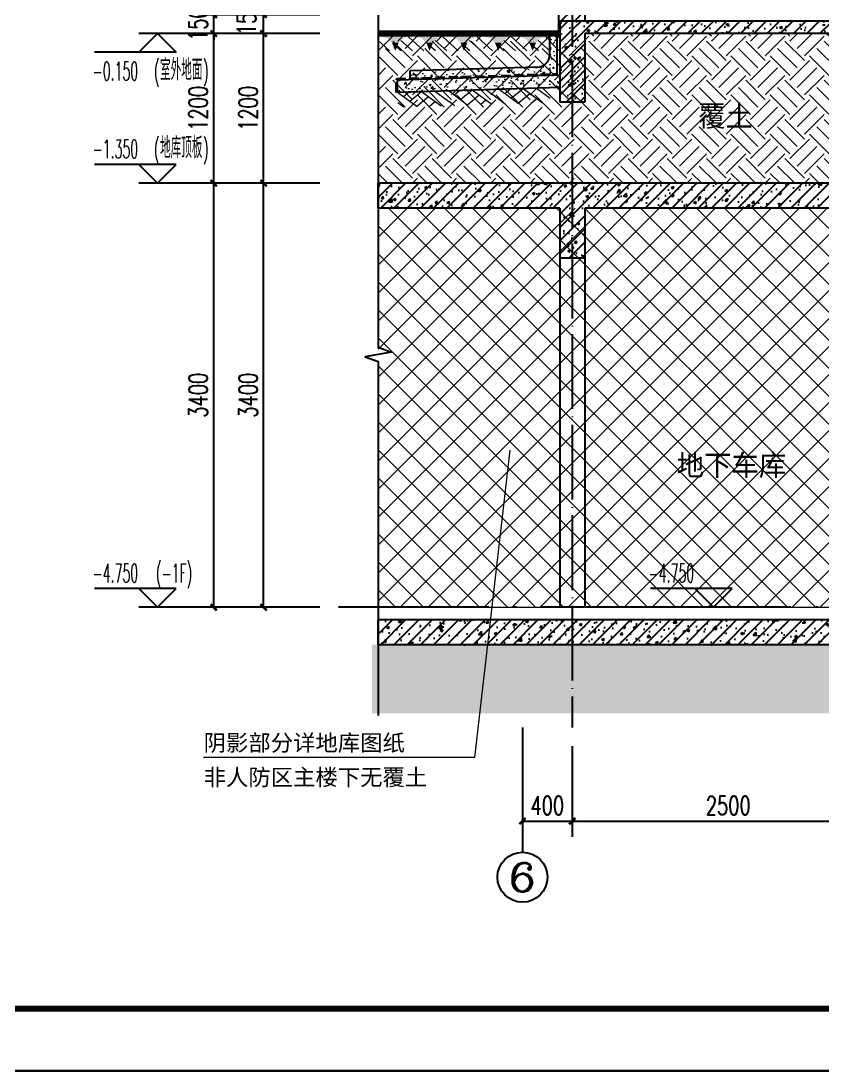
# Model space of a CAD drawing. Extents: x 393367 to 3005760, y 4998 to 826018.
# Drawn here: x 2814388 to 2820818, y 557662 to 566080 of the extents above; entities that cross this region are included whole.
import ezdxf
from ezdxf.enums import TextEntityAlignment as Align

# ---------------------------------------------------------------- set-up
doc = ezdxf.new("R2010")
doc.units = 0
doc.header["$LTSCALE"] = 1000
doc.linetypes.add('DASH', pattern=[0.35, 0.25, -0.1])
doc.linetypes.add('DOTE', pattern=[2.42, 2, -0.2, 0.02, -0.2])
doc.layers.get('0').update_dxf_attribs({"linetype": 'CONTINUOUS'})
doc.layers.get('Defpoints').update_dxf_attribs({"linetype": 'CONTINUOUS'})
for name, color, linetype in [('-TK', 7, 'CONTINUOUS'), ('AXIS', 3, 'CONTINUOUS'), ('AXIS_TEXT', 7, 'CONTINUOUS'), ('COLUMN', 140, 'CONTINUOUS'), ('DIM_ELEV', 3, 'CONTINUOUS'), ('DIM_SYMB', 3, 'CONTINUOUS'), ('DOTE', 8, 'DOTE'), ('PUB_DIM', 3, 'CONTINUOUS'), ('PUB_HATCH', 8, 'CONTINUOUS'), ('PUB_TEXT', 7, 'CONTINUOUS'), ('WALL', 130, 'CONTINUOUS'), ('看线', 251, 'CONTINUOUS')]:
    doc.layers.add(name, color=color, linetype=linetype)
for name, color, linetype, lineweight in [('HS-A-轮廓线-地下室', 3, 'DASH', 18), ('内粉刷', 37, 'CONTINUOUS', 9), ('填充', 251, 'CONTINUOUS', 5), ('立面-中轮廓线', 30, 'CONTINUOUS', 35), ('粉刷', 251, 'CONTINUOUS', 9)]:
    doc.layers.add(name, color=color, linetype=linetype, lineweight=lineweight)
doc.layers.add('yichutu', color=7, linetype='CONTINUOUS', true_color=0xffffff, plot=False)
doc.styles.add('_TCH_AXIS', font='COMPLEX', dxfattribs={"bigfont": 'GBCBIG'})
doc.styles.add('_TCH_DIM', font='simplex.shx', dxfattribs={"width": 0.65, "bigfont": 'gbcbig.shx'})
doc.styles.add('_TCH_DIM_T3', font='SIMPLEX', dxfattribs={"width": 0.705882, "bigfont": 'GBCBIG'})
doc.styles.add('COMPLEX', font='COMPLEX')
doc.styles.add('黑体', font='simhei.ttf')
doc.dimstyles.new('_TCH_ARCH&&50', dxfattribs={"dimtxt": 148.75, "dimasz": 50, "dimexe": 125, "dimexo": 150, "dimgap": 50, "dimtad": 1, "dimdec": 0, "dimzin": 0, "dimdsep": 46, "dimtxsty": '_TCH_DIM_T3', "dimblk": 'ARCHTICK', "dimcen": 0.09, "dimclrt": 4, "dimazin": 2, "dimtfac": 1, "dimtdec": 0, "dimtix": 1, "dimtmove": 2, "dimatfit": 3, "dimfxl": 1, "dimtolj": 1, "dimtzin": 0, "dimarcsym": 0})
pattern_1 = [(50, (28072.99, 249033.25), (143.452037, -12.550427), [15, -165]), (355, (28072.99, 249033.25), (-27.750267, 150.438427), [12, -132]), (100.4514, (28084.94, 249032.2), (115.701876, 137.88791), [12.74804, -140.22842]), (46.1842, (28072.99, 249073.25), (213.44821, -33.1038), [22.5, -247.5]), (96.6356, (28090.77, 249070.5), (186.93254, 194.82357), [19.12206, -210.3426]), (351.1842, (28072.99, 249073.25), (186.93239, 194.82372), [18, -198]), (21, (28092.99, 249063.25), (119.38141, -80.52378), [15, -165]), (326, (28092.99, 249063.25), (48.663066, 145.03001), [12, -132]), (71.4514, (28102.93, 249056.54), (168.044526, 64.5061), [12.74804, -140.22842]), (37.5, (28072.986, 249033.25), (2.431971, 66.578771), [0, -130.4, 0, -134, 0, -132.5]), (7.5, (28072.986, 249033.25), (52.613907, 78.882342), [0, -76.4, 0, -127.4, 0, -50.5]), (327.5, (28028.386, 249033.25), (106.764487, -4.510974), [0, -50, 0, -156, 0, -207]), (317.5, (28008.39, 249033.25), (116.637234, 20.020996), [0, -65, 0, -103.6, 0, -147])]
pattern_2 = [(45, (2410820.16, 602438.364), (-53.033009, 53.033009), []), (50, (2410820.16, 602438.36), (215.178055, -18.82564), [22.5, -247.5]), (355, (2410820.16, 602438.36), (-41.6254, 225.65764), [18, -198]), (100.4514, (2410838.1, 602436.8), (173.55281, 206.83186), [19.12206, -210.34263]), (46.1842, (2410820.16, 602498.36), (320.17231, -49.6557), [33.75, -371.25]), (96.6356, (2410846.84, 602494.23), (280.3988, 292.23536), [28.68309, -315.5139]), (351.1842, (2410820.16, 602498.36), (280.39858, 292.23558), [27, -297]), (21, (2410850.16, 602483.36), (179.072116, -120.78567), [22.5, -247.5]), (326, (2410850.16, 602483.36), (72.9946, 217.54501), [18, -198]), (71.4514, (2410865.08, 602473.3), (252.06679, 96.75915), [19.12206, -210.34263]), (37.5, (2410820.16, 602438.364), (3.647957, 99.868156), [0, -195.6, 0, -201, 0, -198.75]), (7.5, (2410820.16, 602438.36), (78.92086, 118.323514), [0, -114.6, 0, -191.1, 0, -75.75]), (327.5, (2410753.26, 602438.364), (160.146731, -6.766462), [0, -75, 0, -234, 0, -310.5]), (317.5, (2410723.26, 602438.36), (174.95585, 30.031495), [0, -97.5, 0, -155.4, 0, -220.5])]

# ---------------------------------------------------------------- blocks, each defined once
blk = doc.blocks.new('$LINEPAT$素土夯实')
at = {"color": 0}
for p, q in [((0, -210), (210, 0)), ((120, -300), (420, 0)), ((420, 0), (608, -188)), ((495, -300), (795, 0)), ((615, 0), (705, -90)), ((315, -105), (502, -293)), ((210, -210), (300, -300)), ((705, -300), (795, -210))]:
    blk.add_line(p, q, dxfattribs=at)
blk = doc.blocks.new('$LinePat$自然土壤')
at = {"color": 0}
for p, q in [((0, -90), (71, -19)), ((0, -300), (211, -89)), ((420, -300), (630, -90)), ((210, -300), (286, -224))]:
    blk.add_line(p, q, dxfattribs=at)
for points in [[(0, 0), (630, 0), (168, -45), (462, -45)], [(168, -45), (462, -45), (252, -132), (378, -132)], [(252, -132), (378, -132), (315, -300)]]:
    blk.add_solid(points, dxfattribs=at)
blk = doc.blocks.new('sanshui')
at = {"layer": '粉刷'}
h = blk.add_hatch(dxfattribs=at)
h.set_pattern_fill('混凝土', color=256, scale=20)
h.set_pattern_definition(pattern_1)
edge = h.paths.add_edge_path()
edge.add_line((346317.8, 427329.6), (346257.8, 427329.6))
edge.add_line((346257.8, 427329.6), (346257.8, 427160.3))
edge.add_arc((346157.8, 427160.3), 100, 271.71836, 360, ccw=False)
edge.add_line((346160.8, 427060.3), (345137.8, 427029.6))
edge.add_line((345137.8, 427029.6), (345137.8, 426969.6))
edge.add_line((345137.8, 426969.6), (346317.8, 427005))
edge.add_line((346317.8, 427005), (346317.8, 427329.6))
h = blk.add_hatch(dxfattribs=at)
h.set_pattern_fill('混凝土', color=256, scale=20)
h.set_pattern_definition(pattern_1)
h.paths.add_polyline_path([(346337.8, 426895.6), (346337.8, 426995.6), (345037.8, 426956.6), (345037.8, 426856.6)])
at = {"layer": 'COLUMN'}
for p, q in [((346257.8, 427329.6), (346317.8, 427329.6)), ((346257.8, 427160.3), (346257.8, 427329.6)), ((346317.8, 426995), (346317.8, 427329.6)), ((346160.8, 427060.3), (345137.8, 427029.6)), ((345137.8, 426959.6), (345137.8, 427029.6)), ((346338.1, 426995.6), (345037.8, 426956.6)), ((345037.8, 426856.6), (345037.8, 426956.6)), ((346338.1, 426895.6), (345037.8, 426856.6))]:
    blk.add_line(p, q, dxfattribs=at)
blk.add_arc((346157.8, 427160.3), 100, 271.71836, 0, dxfattribs=at)
at = {"layer": '立面-中轮廓线', "linetype": 'DASH', "ltscale": 0.3}
blk.add_lwpolyline([(345027.8, 426856.6), (345027.8, 426966.3), (346317.8, 427005)], dxfattribs=at)
at = {"layer": '粉刷'}
blk.add_line((344881.5, 427329.6), (346257.8, 427329.6), dxfattribs=at)
at = {"layer": '粉刷', "yscale": 0.4, "zscale": 0.4}
for name, p, xscale, rotation in [('$LinePat$自然土壤', (345156.8, 427309.6), -0.4369306507241237, 359.9999999999903), ('$LinePat$自然土壤', (345432, 427309.6), -0.4369306507241237, 359.9999999999903), ('$LinePat$自然土壤', (345707.3, 427309.6), -0.4369306507241237, 359.9999999999903), ('$LinePat$自然土壤', (345982.6, 427309.6), -0.4369306507241237, 359.9999999999903), ('$LinePat$自然土壤', (346257.8, 427309.6), -0.4369306507241237, 359.9999999999903), ('$LINEPAT$素土夯实', (345444.5, 426868.8), -0.5117605352322558, 1.718358001643932), ('$LINEPAT$素土夯实', (345851.2, 426881), -0.5117605352322558, 1.718358001643932), ('$LINEPAT$素土夯实', (346257.8, 426893.2), -0.5117605352322558, 1.718358001643932)]:
    blk.add_blockref(name, p, dxfattribs=dict(at, xscale=xscale, rotation=rotation))
blk = doc.blocks.new('_ArchTick')
at = {"color": 0, "linetype": 'ByBlock', "const_width": 0.4}
blk.add_lwpolyline([(-0.5, -0.5), (0.5, 0.5)], dxfattribs=at)
blk = doc.blocks.new('*D2300')
at = {"layer": 'AXIS', "color": 0, "lineweight": -2, "transparency": 16777216}
for p, q in [((2818807.9, 560265.5), (2818807.9, 559540.5)), ((2821307.9, 560265.5), (2821307.9, 559540.5)), ((2818807.9, 559665.5), (2821307.9, 559665.5))]:
    blk.add_line(p, q, dxfattribs=at)
at = {"layer": 'Defpoints', "color": 0, "transparency": 16777216}
for p in [(2818807.9, 560415.5), (2821307.9, 560415.5), (2821307.9, 559665.5)]:
    blk.add_point(p, dxfattribs=at)
at = {"layer": 'AXIS', "color": 0, "lineweight": -2, "transparency": 16777216, "xscale": 50, "yscale": 50, "zscale": 50, "rotation": 180}
blk.add_blockref('_ArchTick', (2818807.9, 559665.5), dxfattribs=at)
at = {"layer": 'AXIS', "color": 0, "lineweight": -2, "transparency": 16777216, "xscale": 50, "yscale": 50, "zscale": 50}
blk.add_blockref('_ArchTick', (2821307.9, 559665.5), dxfattribs=at)
at = {"layer": 'AXIS', "color": 4, "transparency": 16777216, "insert": (2820057.9, 559789.9), "char_height": 148.75, "attachment_point": 5, "style": '_TCH_DIM_T3'}
blk.add_mtext('\\A1;2500', dxfattribs=at)
blk = doc.blocks.new('*D2301')
at = {"layer": 'AXIS', "color": 0, "lineweight": -2, "transparency": 16777216}
for p, q in [((2818408, 560265.5), (2818408, 559540.5)), ((2818807.9, 560265.5), (2818807.9, 559540.5)), ((2818408, 559665.5), (2818807.9, 559665.5))]:
    blk.add_line(p, q, dxfattribs=at)
at = {"layer": 'Defpoints', "color": 0, "transparency": 16777216}
for p in [(2818408, 560415.5), (2818807.9, 560415.5), (2818807.9, 559665.5)]:
    blk.add_point(p, dxfattribs=at)
at = {"layer": 'AXIS', "color": 0, "lineweight": -2, "transparency": 16777216, "xscale": 50, "yscale": 50, "zscale": 50, "rotation": 180}
blk.add_blockref('_ArchTick', (2818408, 559665.5), dxfattribs=at)
at = {"layer": 'AXIS', "color": 0, "lineweight": -2, "transparency": 16777216, "xscale": 50, "yscale": 50, "zscale": 50}
blk.add_blockref('_ArchTick', (2818807.9, 559665.5), dxfattribs=at)
at = {"layer": 'AXIS', "color": 4, "transparency": 16777216, "insert": (2818607.9, 559789.9), "char_height": 148.75, "attachment_point": 5, "style": '_TCH_DIM_T3'}
blk.add_mtext('\\A1;400', dxfattribs=at)
blk = doc.blocks.new('*D2326')
at = {"layer": 'Defpoints', "color": 0, "transparency": 16777216}
for p in [(2816333.3, 564779.6), (2816933.3, 564779.6), (2816933.3, 561379.6)]:
    blk.add_point(p, dxfattribs=at)
at = {"layer": 'PUB_DIM', "color": 0, "lineweight": -2, "transparency": 16777216}
for p, q in [((2816783.3, 564779.6), (2816208.3, 564779.6)), ((2816333.3, 561379.6), (2816333.3, 564779.6)), ((2816783.3, 561379.6), (2816208.3, 561379.6))]:
    blk.add_line(p, q, dxfattribs=at)
at = {"layer": 'PUB_DIM', "color": 0, "lineweight": -2, "transparency": 16777216, "xscale": 50, "yscale": 50, "zscale": 50}
for p, rotation in [((2816333.3, 564779.6), 90), ((2816333.3, 561379.6), 270)]:
    blk.add_blockref('_ArchTick', p, dxfattribs=dict(at, rotation=rotation))
at = {"layer": 'PUB_DIM', "color": 4, "transparency": 16777216, "insert": (2816208.9, 563079.6), "char_height": 148.75, "attachment_point": 5, "rotation": 90, "style": '_TCH_DIM_T3'}
blk.add_mtext('\\A1;3400', dxfattribs=at)
blk = doc.blocks.new('*D2327')
at = {"layer": 'Defpoints', "color": 0, "transparency": 16777216}
for p in [(2816333.3, 565979.1), (2816933.3, 565979.1), (2816933.3, 564779.6)]:
    blk.add_point(p, dxfattribs=at)
at = {"layer": 'PUB_DIM', "color": 0, "lineweight": -2, "transparency": 16777216}
for p, q in [((2816783.3, 565979.1), (2816208.3, 565979.1)), ((2816333.3, 564779.6), (2816333.3, 565979.1)), ((2816783.3, 564779.6), (2816208.3, 564779.6))]:
    blk.add_line(p, q, dxfattribs=at)
at = {"layer": 'PUB_DIM', "color": 0, "lineweight": -2, "transparency": 16777216, "xscale": 50, "yscale": 50, "zscale": 50}
for p, rotation in [((2816333.3, 565979.1), 90), ((2816333.3, 564779.6), 270)]:
    blk.add_blockref('_ArchTick', p, dxfattribs=dict(at, rotation=rotation))
at = {"layer": 'PUB_DIM', "color": 4, "transparency": 16777216, "insert": (2816208.9, 565379.3), "char_height": 148.75, "attachment_point": 5, "rotation": 90, "style": '_TCH_DIM_T3'}
blk.add_mtext('\\A1;1200', dxfattribs=at)
blk = doc.blocks.new('*D2328')
at = {"layer": 'Defpoints', "color": 0, "transparency": 16777216}
for p in [(2816333.3, 566129.6), (2816933.3, 566129.6), (2816933.3, 565979.1)]:
    blk.add_point(p, dxfattribs=at)
at = {"layer": 'PUB_DIM', "color": 0, "lineweight": -2, "transparency": 16777216}
for p, q in [((2816783.3, 566129.6), (2816208.3, 566129.6)), ((2816333.3, 565979.1), (2816333.3, 566129.6)), ((2816783.3, 565979.1), (2816208.3, 565979.1))]:
    blk.add_line(p, q, dxfattribs=at)
at = {"layer": 'PUB_DIM', "color": 0, "lineweight": -2, "transparency": 16777216, "xscale": 50, "yscale": 50, "zscale": 50}
for p, rotation in [((2816333.3, 566129.6), 90), ((2816333.3, 565979.1), 270)]:
    blk.add_blockref('_ArchTick', p, dxfattribs=dict(at, rotation=rotation))
at = {"layer": 'PUB_DIM', "color": 4, "transparency": 16777216, "insert": (2816195.8, 566101.2), "char_height": 148.75, "attachment_point": 5, "rotation": 90, "style": '_TCH_DIM_T3'}
blk.add_mtext('\\A1;150', dxfattribs=at)
blk = doc.blocks.new('*D2331')
at = {"layer": 'Defpoints', "color": 0, "transparency": 16777216}
for p in [(2815933.3, 564779.6), (2816933.3, 564779.6), (2816933.3, 561379.6)]:
    blk.add_point(p, dxfattribs=at)
at = {"layer": 'PUB_DIM', "color": 0, "lineweight": -2, "transparency": 16777216}
for p, q in [((2816783.3, 564779.6), (2815808.3, 564779.6)), ((2815933.3, 561379.6), (2815933.3, 564779.6)), ((2816783.3, 561379.6), (2815808.3, 561379.6))]:
    blk.add_line(p, q, dxfattribs=at)
at = {"layer": 'PUB_DIM', "color": 0, "lineweight": -2, "transparency": 16777216, "xscale": 50, "yscale": 50, "zscale": 50}
for p, rotation in [((2815933.3, 564779.6), 90), ((2815933.3, 561379.6), 270)]:
    blk.add_blockref('_ArchTick', p, dxfattribs=dict(at, rotation=rotation))
at = {"layer": 'PUB_DIM', "color": 4, "transparency": 16777216, "insert": (2815808.9, 563079.6), "char_height": 148.75, "attachment_point": 5, "rotation": 90, "style": '_TCH_DIM_T3'}
blk.add_mtext('\\A1;3400', dxfattribs=at)
blk = doc.blocks.new('*D2332')
at = {"layer": 'Defpoints', "color": 0, "transparency": 16777216}
for p in [(2815933.3, 565979.1), (2816933.3, 565979.1), (2816933.3, 564779.6)]:
    blk.add_point(p, dxfattribs=at)
at = {"layer": 'PUB_DIM', "color": 0, "lineweight": -2, "transparency": 16777216}
for p, q in [((2816783.3, 565979.1), (2815808.3, 565979.1)), ((2815933.3, 564779.6), (2815933.3, 565979.1)), ((2816783.3, 564779.6), (2815808.3, 564779.6))]:
    blk.add_line(p, q, dxfattribs=at)
at = {"layer": 'PUB_DIM', "color": 0, "lineweight": -2, "transparency": 16777216, "xscale": 50, "yscale": 50, "zscale": 50}
for p, rotation in [((2815933.3, 565979.1), 90), ((2815933.3, 564779.6), 270)]:
    blk.add_blockref('_ArchTick', p, dxfattribs=dict(at, rotation=rotation))
at = {"layer": 'PUB_DIM', "color": 4, "transparency": 16777216, "insert": (2815808.9, 565379.3), "char_height": 148.75, "attachment_point": 5, "rotation": 90, "style": '_TCH_DIM_T3'}
blk.add_mtext('\\A1;1200', dxfattribs=at)
blk = doc.blocks.new('*D2333')
at = {"layer": 'Defpoints', "color": 0, "transparency": 16777216}
for p in [(2815933.3, 566129.6), (2816933.3, 566129.6), (2816933.3, 565979.1)]:
    blk.add_point(p, dxfattribs=at)
at = {"layer": 'PUB_DIM', "color": 0, "lineweight": -2, "transparency": 16777216}
for p, q in [((2815933.3, 566129.6), (2815933.3, 566179.6)), ((2816783.3, 566129.6), (2815808.3, 566129.6)), ((2815933.3, 565979.1), (2815933.3, 566129.6)), ((2816783.3, 565979.1), (2815808.3, 565979.1)), ((2815933.3, 565979.1), (2815933.3, 565929.1))]:
    blk.add_line(p, q, dxfattribs=at)
at = {"layer": 'PUB_DIM', "color": 0, "lineweight": -2, "transparency": 16777216, "xscale": 50, "yscale": 50, "zscale": 50}
for p, rotation in [((2815933.3, 566129.6), 270), ((2815933.3, 565979.1), 90)]:
    blk.add_blockref('_ArchTick', p, dxfattribs=dict(at, rotation=rotation))
at = {"layer": 'PUB_DIM', "color": 4, "transparency": 16777216, "insert": (2815808.9, 566054.3), "char_height": 148.75, "attachment_point": 5, "rotation": 90, "style": '_TCH_DIM_T3'}
blk.add_mtext('\\A1;150', dxfattribs=at)
blk = doc.blocks.new('_axiso')
blk.add_circle((0, 0), 0.5)
at = {"layer": 'AXIS_TEXT', "style": 'COMPLEX', "width": 1.041667}
blk.add_attdef('A', text='', height=0.56, dxfattribs=at).set_placement((-0.25, -0.28), (0.25, -0.28), align=Align.FIT)
blk = doc.blocks.new('A1')
blk.add_lwpolyline([(0, 59400), (0, 0), (84100, 0), (84100, 59400)], close=True)
at = {"const_width": 100}
blk.add_lwpolyline([(2500, 58400), (2500, 1000), (83100, 1000), (83100, 58400)], close=True, dxfattribs=at)
blk = doc.blocks.new('yct-841-594-42050-29700-50-1000')
at = {"layer": 'yichutu', "color": 7, "true_color": 0xffffff}
blk.add_lwpolyline([(0, 0), (0, 29700), (42050, 29700), (42050, 0)], close=True, dxfattribs=at)

msp = doc.modelspace()

# ---------------------------------------------------------------- hatches: boundary and pattern name
at = {"layer": 'PUB_HATCH'}
h = msp.add_hatch(dxfattribs=at)
h.set_pattern_fill('普通砖', color=256, scale=30, style=0)
h.set_pattern_definition([(45, (2410820.16, 602492.22), (-53.03303, 53.03303), [])])
h.paths.add_polyline_path([(2818907.92167, 569129.57155), (2818707.92167, 569129.57188), (2818707.9167, 566079.77591), (2818907.9167, 566079.77575)])
h = msp.add_hatch(dxfattribs=at)
h.set_pattern_fill('钢筋混凝土', color=256, scale=30, style=0)
h.set_pattern_definition(pattern_2)
h.paths.add_polyline_path([(2818907.9167, 565979.77575), (2818707.9167, 566079.77575), (2818707.9167, 565429.57234), (2818907.9167, 565429.57234)])
h = msp.add_hatch(dxfattribs=at)
h.set_pattern_fill('钢筋混凝土', color=256, scale=30, style=0)
h.set_pattern_definition(pattern_2)
h.paths.add_polyline_path([(2821308.35079, 566013.10908), (2821309.20673, 566079.77575), (2818707.9167, 566079.77575), (2818907.9167, 565979.77575), (2821207.92282, 565979.77575)])
h = msp.add_hatch(dxfattribs=at)
h.set_pattern_fill('钢筋混凝土', color=256, scale=30, style=0)
h.set_pattern_definition(pattern_2)
h.paths.add_polyline_path([(2818807.9167, 564646.239), (2818807.9167, 564779.57234), (2817251.31822, 564779.57234), (2817251.31822, 564579.57234), (2818707.9167, 564579.57234)])
h = msp.add_hatch(dxfattribs=at)
h.set_pattern_fill('钢筋混凝土', color=256, scale=30, style=0)
h.set_pattern_definition(pattern_2)
h.paths.add_polyline_path([(2821274.67113, 564712.90782), (2821208.00017, 564779.57234), (2818807.9167, 564779.57234), (2818807.9167, 564646.239), (2818907.9167, 564579.57234), (2821208.01306, 564579.57234)])
h = msp.add_hatch(dxfattribs=at)
h.set_pattern_fill('钢筋混凝土', color=256, scale=30, style=0)
h.set_pattern_definition(pattern_2)
h.paths.add_polyline_path([(2818807.9167, 564646.239), (2818707.9167, 564579.57234), (2818707.9167, 564179.65245), (2818907.9167, 564179.65245), (2818907.9167, 564579.57234)])
h = msp.add_hatch(dxfattribs=at)
h.set_pattern_fill('钢筋混凝土', color=256, scale=30, style=0)
h.set_pattern_definition(pattern_2)
h.paths.add_polyline_path([(2821307.91639, 561079.57234), (2821307.91639, 561279.57234), (2817251.31822, 561279.57234), (2817251.31822, 561079.57234)])
at = {"layer": '填充'}
h = msp.add_hatch(dxfattribs=at)
h.set_pattern_fill('EARTH', color=250, scale=70, angle=45, style=0)
h.set_pattern_definition([(45, (2021381.6, 179515.31), (0, 314.308964), [222.25, -222.25]), (45, (2021322.67, 179574.24), (0, 314.308964), [222.25, -222.25]), (45, (2021263.74, 179633.18), (0, 314.308964), [222.25, -222.25]), (135, (2021263.74, 179672.47), (-314.308964, 0), [222.25, -222.25]), (135, (2021322.67, 179731.4), (-314.308964, 0), [222.25, -222.25]), (135, (2021381.6, 179790.33), (-314.308964, 0), [222.25, -222.25])])
edge = h.paths.add_edge_path()
edge.add_line((2817251.70588, 565979.56085), (2817250.93057, 564779.57234))
edge.add_line((2817251.31822, 564779.57234), (2821207.9615, 564782.06911))
edge.add_line((2821207.9615, 564782.06911), (2821207.9615, 565977.27252))
edge.add_line((2821207.9615, 565977.27252), (2817251.31822, 565979.56085))
h = msp.add_hatch(dxfattribs=at)
h.set_pattern_fill('ANSI37', color=196, scale=100, style=0)
h.set_pattern_definition([(45, (2829307.92, 571239.61), (-112.2532, 112.2532), []), (135, (2829307.92, 571239.61), (-112.2532, -112.2532), [])])
h.paths.add_polyline_path([(2817251.31822, 564579.57234), (2817251.31822, 561379.57234), (2821207.91322, 561379.3548), (2821207.91322, 564579.5682), (2818907.9167, 564579.57234)])
h = msp.add_hatch(dxfattribs=at)
h.set_pattern_fill('EARTH', color=250, scale=50, angle=45, style=0)
h.set_pattern_definition([(45, (2665612.83, 698163.64), (0, 224.5064), [158.75, -158.75]), (45, (2665570.74, 698205.74), (0, 224.5064), [158.75, -158.75]), (45, (2665528.64, 698247.83), (0, 224.5064), [158.75, -158.75]), (135, (2665528.64, 698275.9), (-224.5064, 0), [158.75, -158.75]), (135, (2665570.74, 698317.99), (-224.5064, 0), [158.75, -158.75]), (135, (2665612.83, 698360.09), (-224.5064, 0), [158.75, -158.75])])
h.paths.add_polyline_path([(2832380.10058, 560529.67416), (2832380.10058, 561079.92606), (2817201.25282, 561079.92605), (2817201.25282, 560529.67415)])

# ---------------------------------------------------------------- linework, layer by layer
at = {"layer": 'AXIS'}
msp.add_line((2818407.98179, 560415.47563), (2818407.98179, 559415.47563), dxfattribs=at)
at = {"layer": 'DIM_ELEV'}
for p, q in [((2815483.31958, 565979.10189), (2815333.31958, 565829.10189)), ((2816333.31958, 565979.10189), (2815333.31958, 565979.10189)), ((2815483.31958, 565979.10189), (2815633.31958, 565829.10189)), ((2815633.31958, 565829.10189), (2814977.31958, 565829.10189)), ((2815633.31958, 564929.57234), (2814977.31958, 564929.57234)), ((2815483.31958, 564779.57234), (2815333.31958, 564929.57234)), ((2815483.31958, 564779.57234), (2815633.31958, 564929.57234)), ((2816333.31958, 564779.57234), (2815333.31958, 564779.57234)), ((2815633.31958, 561529.57234), (2814977.31958, 561529.57234)), ((2815483.31958, 561379.57234), (2815333.31958, 561529.57234)), ((2815483.31958, 561379.57234), (2815633.31958, 561529.57234)), ((2820090.59875, 561529.57234), (2819434.59875, 561529.57234)), ((2819940.59875, 561379.57234), (2819790.59875, 561529.57234)), ((2819940.59875, 561379.57234), (2820090.59875, 561529.57234)), ((2816333.31958, 561379.57234), (2815333.31958, 561379.57234))]:
    msp.add_line(p, q, dxfattribs=at)
at = {"layer": 'DIM_SYMB'}
msp.add_lwpolyline([(2817251.31822, 566303.91791), (2817251.31822, 563463.62486), (2817356.31822, 563425.40799), (2817146.31822, 563388.37932), (2817251.31822, 563351.12486), (2817251.31822, 560510.83181)], dxfattribs=at)
at = {"layer": 'DOTE', "linetype": 'DOTE', "ltscale": 0.3}
msp.add_line((2818807.9167, 570829.60446), (2818807.9167, 560415.47563), dxfattribs=at)
at = {"layer": 'DOTE', "linetype": 'DOTE'}
msp.add_line((2832660.10058, 561379.57234), (2816933.31958, 561379.57234), dxfattribs=at)
at = {"layer": 'HS-A-轮廓线-地下室', "color": 4, "linetype": 'ByBlock'}
for p, q in [((2818305.9241, 562639.9252), (2818023.31286, 560176.48137)), ((2818305.9241, 562639.9252), (2818023.31286, 560176.48137)), ((2818305.9241, 562639.9252), (2818023.31286, 560176.48137)), ((2818305.9241, 562639.9252), (2818023.31286, 560176.48137)), ((2818023.31286, 560176.48137), (2815852.51428, 560176.48137))]:
    msp.add_line(p, q, dxfattribs=at)
at = {"layer": 'PUB_HATCH', "color": 215, "true_color": 0xa953a0}
msp.add_lwpolyline([(2818698.2889, 569879.6196), (2818697.91487, 569419.61417), (2818697.91487, 569419.61184), (2818697.91981, 565979.60975)], dxfattribs=at)
at = {"layer": 'WALL'}
for p, q in [((2818907.92167, 569129.57155), (2818907.9167, 566079.77575)), ((2818707.9167, 566079.77575), (2818707.9167, 565429.57234)), ((2821309.20673, 566079.77575), (2818707.9167, 566079.77575)), ((2818907.9167, 565979.77575), (2818907.9167, 565429.57234)), ((2821207.92282, 565979.77575), (2818907.9167, 565979.77575)), ((2818907.9167, 565429.57234), (2818707.9167, 565429.57234)), ((2818807.9167, 564779.57234), (2817251.31822, 564779.57234)), ((2817251.31822, 564579.57234), (2817251.31822, 564779.57234)), ((2821208.00017, 564779.57234), (2818807.9167, 564779.57234)), ((2818707.9167, 564579.57234), (2817251.31822, 564579.57234)), ((2818707.9167, 564579.57234), (2818707.9167, 564179.65245)), ((2821208.01306, 564579.57234), (2818907.9167, 564579.57234)), ((2818907.9167, 564579.57234), (2818907.9167, 564179.65245)), ((2818907.9167, 564179.65245), (2818707.9167, 564179.65245)), ((2821307.91639, 561279.57234), (2817251.31822, 561279.57234)), ((2817251.31822, 561079.57234), (2817251.31822, 561279.57234)), ((2821307.91639, 561079.57234), (2817251.31822, 561079.57234))]:
    msp.add_line(p, q, dxfattribs=at)
at = {"layer": 'WALL', "color": 1, "const_width": 50}
msp.add_lwpolyline([(2818707.91675, 565979.57234), (2817251.31822, 565979.57234)], dxfattribs=at)
at = {"layer": '内粉刷'}
msp.add_line((2817251.31822, 561379.57234), (2821207.85143, 561379.57234), dxfattribs=at)
at = {"layer": '看线'}
for p, q in [((2818707.9167, 564179.65245), (2818707.9167, 561379.57234)), ((2818907.9167, 564179.65245), (2818907.9167, 561379.57234))]:
    msp.add_line(p, q, dxfattribs=at)

# ---------------------------------------------------------------- block references
at = {"layer": '-TK', "xscale": 0.5, "yscale": 0.5, "zscale": 0.5}
msp.add_blockref('A1', (2798752.93768, 557662.12225), dxfattribs=at)
msp.add_blockref('sanshui', (2472369.79154, 138649.97833))
at = {"layer": 'AXIS'}
ref = msp.add_blockref('_axiso', (2818407.98179, 559215.47563), dxfattribs=dict(at, xscale=400, yscale=400, zscale=400))
ref.add_attrib('A', '6', dxfattribs={"layer": 'AXIS_TEXT', "height": 226.27417, "style": '_TCH_AXIS', "width": 1.5}).set_placement((2818294.8447, 559102.33854), (2818521.11887, 559102.33854), align=Align.FIT)
at = {"layer": 'yichutu'}
msp.add_blockref('yct-841-594-42050-29700-50-1000', (2798752.93768, 557662.12225), dxfattribs=at)

# ---------------------------------------------------------------- texts
at = {"layer": 'PUB_TEXT', "style": '_TCH_DIM'}
for s, height, width, p in [('-0.150', 148.75, 0.494118, (2814962.31958, 565604.05189)), ('(', 148.75, 0.494118, (2815453.96958, 565604.05189)), ('室外地面', 168.794326, 0.7, (2815502.96958, 565604.05189)), (')', 148.75, 0.494118, (2815847.01214, 565604.05189)), ('地库顶板', 168.794326, 0.7, (2815502.96958, 564979.62234)), ('-1.350', 148.75, 0.494118, (2814962.31958, 564979.62234)), ('(', 148.75, 0.494118, (2815453.96958, 564979.62234)), (')', 148.75, 0.494118, (2815847.01214, 564979.62234)), ('-4.750', 148.75, 0.494118, (2814962.31958, 561579.62234)), ('(-1F)', 148.75, 0.494118, (2815470.06958, 561579.62234)), ('-4.750', 148.75, 0.494118, (2819419.59875, 561579.62234))]:
    msp.add_text(s, height=height, dxfattribs=dict(at, width=width)).set_placement(p)
at = {"layer": 'PUB_TEXT'}
for s, p in [('覆土', (2819816.39317, 565233.88187)), ('地下车库', (2819644.87652, 562433.87772))]:
    msp.add_text(s, height=168.794326, dxfattribs=at).set_placement(p)
at = {"layer": 'PUB_TEXT', "linetype": 'ByBlock', "style": '黑体'}
for s, p in [('阴影部分详地库图纸', (2815852.51428, 560227.26977)), ('非人防区主楼下无覆土', (2815852.51428, 559951.43137))]:
    msp.add_text(s, height=131.434599, dxfattribs=at).set_placement(p)

# ---------------------------------------------------------------- dimensions: what is measured, and where the dimension line sits
at = {"layer": 'AXIS'}
for p1, p2, picture, middle in [((2818407.98179, 560415.47563), (2818807.9167, 560415.47563), '*D2301', (2818607.94924, 559789.85063)), ((2818807.9167, 560415.47563), (2821307.91639, 560415.47563), '*D2300', (2820057.91654, 559789.85063))]:
    dim = msp.add_aligned_dim(p1=p1, p2=p2, distance=-750, dimstyle='_TCH_ARCH&&50', dxfattribs=at)
    dim.commit()
    dim.dimension.update_dxf_attribs({"geometry": picture, "text_midpoint": middle})
at = {"layer": 'PUB_DIM'}
dim = msp.add_linear_dim(base=(2816333.31958, 566129.57234), p1=(2816933.31958, 565979.10189), p2=(2816933.31958, 566129.57234), angle=90, dimstyle='_TCH_ARCH&&50', dxfattribs=at)
dim.commit()
dim.dimension.update_dxf_attribs({"geometry": '*D2328', "text_midpoint": (2816195.81958, 566101.16183), "dimtype": 161})
for p1, p2, distance, picture, middle in [((2816933.31958, 565979.10189), (2816933.31958, 566129.57234), 1000, '*D2333', (2815808.94458, 566054.33711)), ((2816933.31958, 564779.57234), (2816933.31958, 565979.10189), 1000, '*D2332', (2815808.94458, 565379.33711)), ((2816933.31958, 564779.57234), (2816933.31958, 565979.10189), 600, '*D2327', (2816208.94458, 565379.33711)), ((2816933.31958, 561379.57234), (2816933.31958, 564779.57234), 1000, '*D2331', (2815808.94458, 563079.57234)), ((2816933.31958, 561379.57234), (2816933.31958, 564779.57234), 600, '*D2326', (2816208.94458, 563079.57234))]:
    dim = msp.add_aligned_dim(p1=p1, p2=p2, distance=distance, dimstyle='_TCH_ARCH&&50', dxfattribs=at)
    dim.commit()
    dim.dimension.update_dxf_attribs({"geometry": picture, "text_midpoint": middle})

doc.saveas('drawing.dxf')
